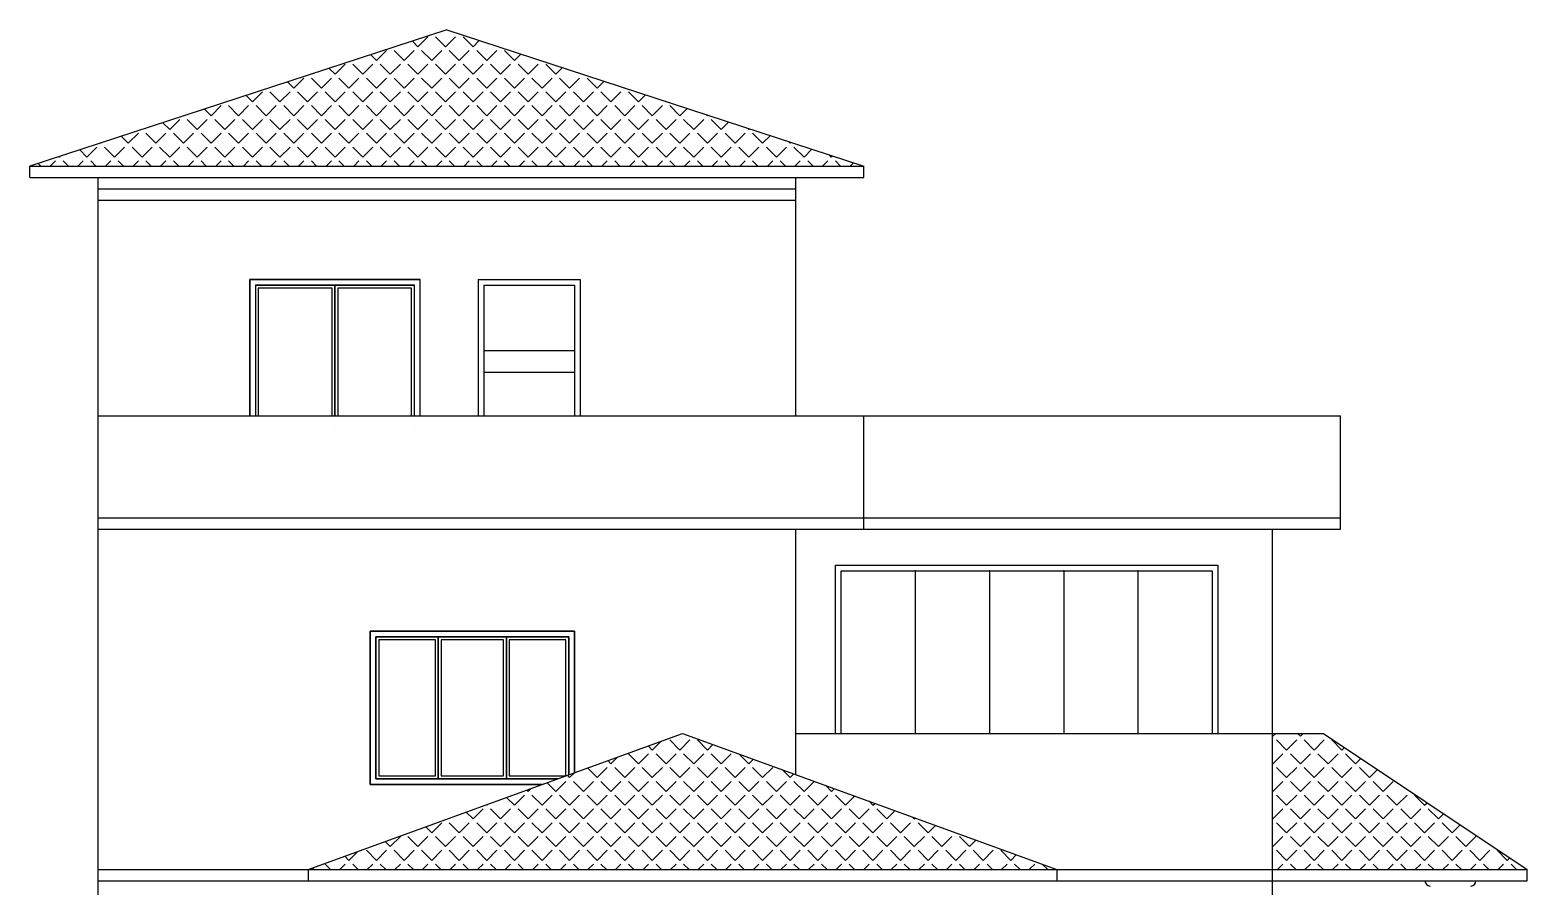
# Model space of a CAD drawing. Header units: inches. Extents: x 108286 to 1018414, y -1240248 to 57686.
# Drawn here: x 1017846 to 1018373, y -1219581 to -1219279 of the extents above; entities that cross this region are included whole.
import ezdxf

# ---------------------------------------------------------------- set-up
doc = ezdxf.new("R2010")
doc.units = ezdxf.units.IN
doc.header["$MEASUREMENT"] = 0
doc.layers.add('ELEVATION', color=31, linetype='Continuous', lineweight=25)
doc.layers.add('plan elevation', color=11, linetype='Continuous', lineweight=25)
doc.layers.add('exwall', color=1, linetype='Continuous')
doc.layers.add('Layer1', color=150, linetype='Continuous')
pattern_1 = [(45, (508706.459, -609923.7224), (-4.86135912, 4.86135912), [5, -1.875]), (135, (508706.459, -609923.7224), (-4.86135912, -4.86135912), [5, -1.875])]

msp = doc.modelspace()

# ---------------------------------------------------------------- hatches: boundary and pattern name
at = {"layer": 'exwall', "ltscale": 15}
h = msp.add_hatch(dxfattribs=at)
h.set_pattern_fill('ANGLE', color=46, scale=25, angle=45, style=0)
h.set_pattern_definition(pattern_1)
h.paths.add_polyline_path([(1017992.68, -1219279.44), (1017845.68, -1219327.44), (1018139.68, -1219327.44)])
h = msp.add_hatch(dxfattribs=at)
h.set_pattern_fill('ANGLE', color=46, scale=25, angle=45, style=0)
h.set_pattern_definition(pattern_1)
h.paths.add_polyline_path([(1018075.71, -1219527.44), (1018034.64, -1219542.38), (1018034.64, -1219542.44), (1018034.48, -1219542.44), (1017943.75, -1219575.44), (1018207.67, -1219575.44)])
h = msp.add_hatch(dxfattribs=at)
h.set_pattern_fill('ANGLE', color=46, scale=25, angle=45, style=0)
h.set_pattern_definition(pattern_1)
h.paths.add_polyline_path([(1018301.68, -1219527.44), (1018283.68, -1219527.44), (1018283.68, -1219575.44), (1018373.46, -1219575.44)])

# ---------------------------------------------------------------- linework, layer by layer
at = {"layer": 'ELEVATION', "color": 3, "ltscale": 15}
msp.add_line((1018355.46, -1219579.47), (1018355.46, -1219579.44), dxfattribs=at)
at = {"layer": 'exwall', "color": 7, "ltscale": 15}
for p, q in [((1017992.68, -1219279.44), (1017845.68, -1219327.44)), ((1017992.68, -1219279.44), (1018139.68, -1219327.44)), ((1017845.68, -1219331.44), (1017845.68, -1219327.44)), ((1017845.68, -1219327.44), (1018139.68, -1219327.44)), ((1018139.68, -1219331.44), (1018139.68, -1219327.44)), ((1017845.68, -1219331.44), (1018139.68, -1219331.44)), ((1017869.68, -1219847.44), (1017869.68, -1219331.44)), ((1018115.68, -1219415.44), (1018115.68, -1219331.44)), ((1017869.68, -1219335.44), (1018115.68, -1219335.44)), ((1017869.68, -1219339.44), (1018115.68, -1219339.44)), ((1017869.68, -1219415.44), (1018307.68, -1219415.44)), ((1018139.68, -1219455.44), (1018139.68, -1219415.44)), ((1018307.68, -1219455.44), (1018307.68, -1219415.44)), ((1017869.68, -1219451.44), (1018307.68, -1219451.44)), ((1017869.68, -1219455.44), (1018307.68, -1219455.44)), ((1018115.68, -1219541.98), (1018115.68, -1219455.44)), ((1018283.68, -1219847.44), (1018283.68, -1219455.44)), ((1017943.75, -1219575.44), (1018075.71, -1219527.44)), ((1018075.71, -1219527.44), (1018207.67, -1219575.44)), ((1018115.68, -1219527.44), (1018283.68, -1219527.44)), ((1018283.68, -1219527.44), (1018301.68, -1219527.44)), ((1018301.68, -1219527.44), (1018373.46, -1219575.44)), ((1017869.68, -1219575.44), (1018373.46, -1219575.44)), ((1017943.75, -1219575.44), (1017943.75, -1219579.44)), ((1018207.67, -1219575.44), (1018207.67, -1219579.44)), ((1018373.46, -1219579.44), (1018373.46, -1219575.44)), ((1017869.68, -1219579.44), (1018373.46, -1219579.44))]:
    msp.add_line(p, q, dxfattribs=at)
at = {"layer": 'exwall', "color": 27, "ltscale": 15}
for p, q in [((1017923.19, -1219367.44), (1017983.19, -1219367.44)), ((1017923.19, -1219415.44), (1017923.19, -1219367.44)), ((1017983.19, -1219415.44), (1017983.19, -1219367.44)), ((1018003.68, -1219367.44), (1018039.68, -1219367.44)), ((1018003.68, -1219367.44), (1018003.68, -1219415.44)), ((1018129.63, -1219527.44), (1018129.63, -1219468.17)), ((1018129.63, -1219468.17), (1018264.46, -1219468.17)), ((1018264.46, -1219468.17), (1018264.46, -1219527.44)), ((1017965.64, -1219491.44), (1018037.64, -1219491.44)), ((1017965.64, -1219491.44), (1017965.64, -1219545.44)), ((1017965.64, -1219491.44), (1018037.64, -1219491.44)), ((1017965.64, -1219545.44), (1017965.64, -1219491.44)), ((1018037.64, -1219491.44), (1018037.64, -1219541.29)), ((1018037.64, -1219541.29), (1018037.64, -1219491.44)), ((1017965.64, -1219545.44), (1018026.23, -1219545.44))]:
    msp.add_line(p, q, dxfattribs=at)
at = {"layer": 'exwall', "color": 153, "ltscale": 15}
for p, q in [((1018131.63, -1219527.44), (1018131.63, -1219470.17)), ((1018131.63, -1219470.17), (1018262.46, -1219470.17)), ((1018157.8, -1219470.17), (1018157.8, -1219527.44)), ((1018183.96, -1219470.17), (1018183.96, -1219527.44)), ((1018210.13, -1219470.17), (1018210.13, -1219527.44)), ((1018236.3, -1219470.17), (1018236.3, -1219527.44)), ((1018262.46, -1219470.17), (1018262.46, -1219527.44))]:
    msp.add_line(p, q, dxfattribs=at)
at = {"layer": 'exwall', "color": 3}
for p in [(1018157.8, -1219470.17), (1018183.96, -1219470.17), (1018210.13, -1219470.17), (1018236.3, -1219470.17)]:
    msp.add_point(p, dxfattribs=at)
at = {"layer": 'Layer1', "color": 167, "ltscale": 15}
for p, q in [((1017983.19, -1219367.44), (1017923.19, -1219367.44)), ((1017923.19, -1219415.44), (1017923.19, -1219367.44)), ((1017925.19, -1219369.44), (1017981.19, -1219369.44)), ((1017953.19, -1219369.44), (1017953.19, -1219415.44)), ((1017983.19, -1219415.44), (1017983.19, -1219367.44)), ((1018003.68, -1219367.44), (1018039.68, -1219367.44)), ((1018003.68, -1219367.44), (1018003.68, -1219415.44)), ((1018005.68, -1219369.44), (1018037.68, -1219369.44)), ((1018005.68, -1219369.44), (1018005.68, -1219415.44)), ((1018037.68, -1219369.44), (1018037.68, -1219415.44)), ((1018039.68, -1219367.44), (1018039.68, -1219415.44)), ((1018039.68, -1219367.44), (1018039.68, -1219415.44)), ((1018005.68, -1219392.44), (1018037.68, -1219392.44)), ((1018005.68, -1219400.05), (1018037.68, -1219400.05)), ((1018037.64, -1219491.44), (1017965.64, -1219491.44)), ((1017965.64, -1219491.44), (1017965.64, -1219545.44)), ((1018037.64, -1219541.29), (1018037.64, -1219491.44)), ((1018026.23, -1219545.44), (1017965.64, -1219545.44))]:
    msp.add_line(p, q, dxfattribs=at)
for points in [[(1017983.19, -1219415.44), (1017983.19, -1219367.44), (1017923.19, -1219367.44), (1017923.19, -1219415.44)], [(1017981.19, -1219415.44), (1017981.19, -1219369.44), (1017925.19, -1219369.44), (1017925.19, -1219415.44)], [(1017953.19, -1219415.44), (1017953.19, -1219369.44), (1017925.19, -1219369.44), (1017925.19, -1219415.44)], [(1017952.19, -1219415.44), (1017952.19, -1219370.44), (1017926.19, -1219370.44), (1017926.19, -1219415.44)], [(1017981.19, -1219415.44), (1017981.19, -1219369.44), (1017953.19, -1219369.44), (1017953.19, -1219415.44)], [(1017980.19, -1219415.44), (1017980.19, -1219370.44), (1017954.19, -1219370.44), (1017954.19, -1219415.44)], [(1018026.23, -1219545.44), (1017965.64, -1219545.44), (1017965.64, -1219491.44), (1018037.64, -1219491.44), (1018037.64, -1219541.29)], [(1018031.73, -1219543.44), (1017967.64, -1219543.44), (1017967.64, -1219493.44), (1018035.64, -1219493.44), (1018035.64, -1219542.02)], [(1018035.64, -1219542.02), (1018035.64, -1219493.44), (1018013.64, -1219493.44), (1018013.64, -1219543.44), (1018031.73, -1219543.44)]]:
    msp.add_lwpolyline(points, dxfattribs=at)
for points in [[(1017953.19, -1219419.44), (1017953.19, -1219419.44)], [(1017981.19, -1219419.44), (1017981.19, -1219419.44)], [(1017989.64, -1219493.44), (1017967.64, -1219493.44), (1017967.64, -1219543.44), (1017989.64, -1219543.44)], [(1017988.64, -1219494.44), (1017968.64, -1219494.44), (1017968.64, -1219542.44), (1017988.64, -1219542.44)], [(1018013.64, -1219493.44), (1017989.64, -1219493.44), (1017989.64, -1219543.44), (1018013.64, -1219543.44)], [(1018012.64, -1219494.44), (1017990.64, -1219494.44), (1017990.64, -1219542.44), (1018012.64, -1219542.44)], [(1018034.64, -1219494.44), (1018014.64, -1219494.44), (1018014.64, -1219542.44), (1018034.64, -1219542.44)]]:
    msp.add_lwpolyline(points, close=True, dxfattribs=at)
at = {"layer": 'plan elevation', "ltscale": 30}
for centre, start, end in [((1018339.27, -1219579.44), 180, 270), ((1018339.27, -1219579.44), 180, 270), ((1018353.66, -1219579.44), 270, 0), ((1018353.66, -1219579.44), 270, 0)]:
    msp.add_arc(centre, 1.8, start, end, dxfattribs=at)

doc.saveas('drawing.dxf')
